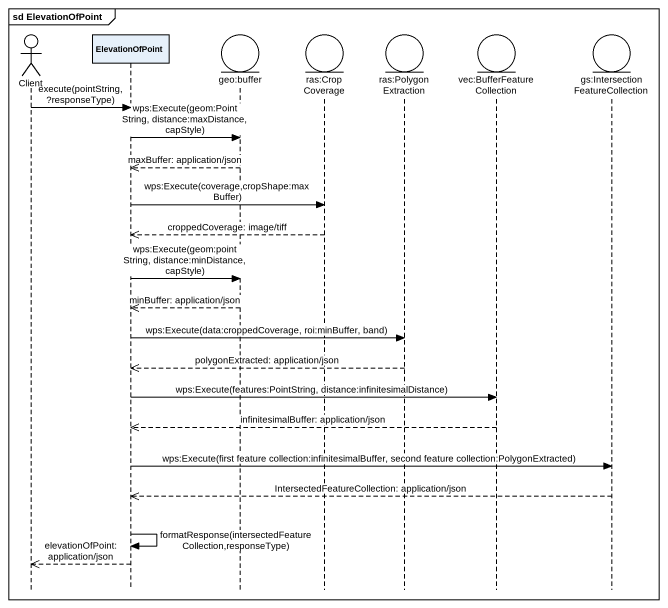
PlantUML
@startuml
mainframe sd ElevationOfPoint
hide footbox
actor Client
participant ElevationOfPoint
entity "geo:buffer" as geo_buffer
entity "ras:CropCoverage" as ras_CropCoverage
entity "ras:PolygonExtraction" as ras_PolygonExtraction
entity "vec:BufferFeatureCollection" as vec_BufferFeatureCollection
entity "gs:IntersectionFeatureCollection" as gs_IntersectionFeatureCollec

Client -> ElevationOfPoint : execute(pointString, ?responseType)
ElevationOfPoint -> geo_buffer : wps:Execute(geom:PointString, distance:maxDistance, capStyle)
geo_buffer -->> ElevationOfPoint : maxBuffer: application/json
ElevationOfPoint -> ras_CropCoverage : wps:Execute(coverage,cropShape:maxBuffer)
ras_CropCoverage -->> ElevationOfPoint : croppedCoverage: image/tiff
ElevationOfPoint -> geo_buffer : wps:Execute(geom:pointString, distance:minDistance, capStyle)
geo_buffer -->> ElevationOfPoint : minBuffer: application/json
ElevationOfPoint -> ras_PolygonExtraction : wps:Execute(data:croppedCoverage, roi:minBuffer, band)
ras_PolygonExtraction -->> ElevationOfPoint : polygonExtracted: application/json
ElevationOfPoint -> vec_BufferFeatureCollection : wps:Execute(features:PointString, distance:infinitesimalDistance)
vec_BufferFeatureCollection -->> ElevationOfPoint : infinitesimalBuffer: application/json
ElevationOfPoint -> gs_IntersectionFeatureCollec : wps:Execute(first feature collection:infinitesimalBuffer, second feature collection:PolygonExtracted)
gs_IntersectionFeatureCollec -->> ElevationOfPoint : IntersectedFeatureCollection: application/json
ElevationOfPoint -> ElevationOfPoint : formatResponse(intersectedFeatureCollection,responseType)
ElevationOfPoint -->> Client : elevationOfPoint: application/json
@enduml
